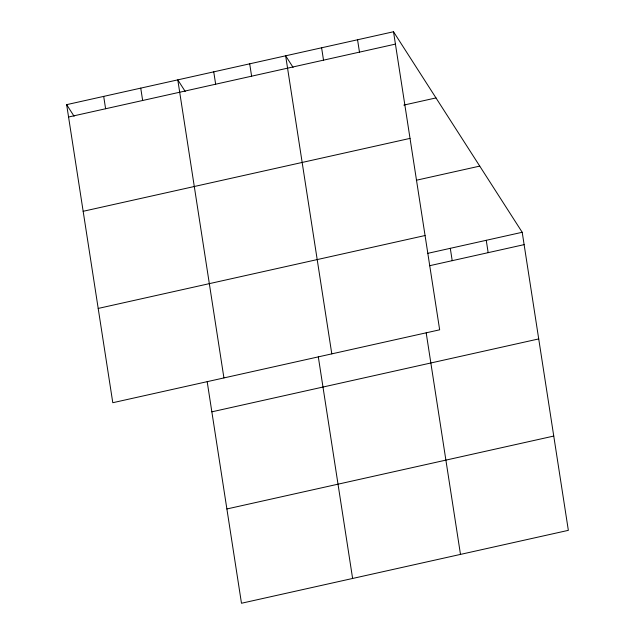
<?xml version="1.0" encoding="UTF-8"?>
<svg xmlns="http://www.w3.org/2000/svg" width="635" height="635" viewBox="0 0 635 635"><rect width="100%" height="100%" fill="white"/><g stroke="black" fill="none" stroke-linecap="round" stroke-linejoin="round"><path stroke-width="0.95" d="M393.517 31.75L439.658 329.811L112.792 402.717L66.651 104.656L393.517 31.75L522.208 232.283L568.349 530.344L241.483 603.25L207.185 381.698M68.564 117.015L395.43 44.109M403.812 105.1L435.983 97.925M83.161 211.296L410.027 138.39M416.346 180.245L479.742 166.108M98.195 308.435L425.061 235.529M427.585 253.389L522.208 232.283M429.498 265.74L524.121 244.634M211.852 411.829L538.718 338.923M226.885 508.968L553.752 436.062M293.084 67.389L285.647 55.809L331.795 353.87M185.214 91.448L177.784 79.867L223.925 377.928M66.651 104.656L74.081 116.237M486.251 240.3L488.164 252.659M450.294 248.317L452.207 260.675M426.188 332.851L460.486 554.403M357.561 39.767L359.474 52.126M321.604 47.792L323.517 60.142M318.318 356.91L352.615 578.461M249.698 63.825L251.611 76.184M213.741 71.85L215.654 84.209M140.74 88.13L142.653 100.489M103.695 96.393L105.608 108.752"/></g></svg>
